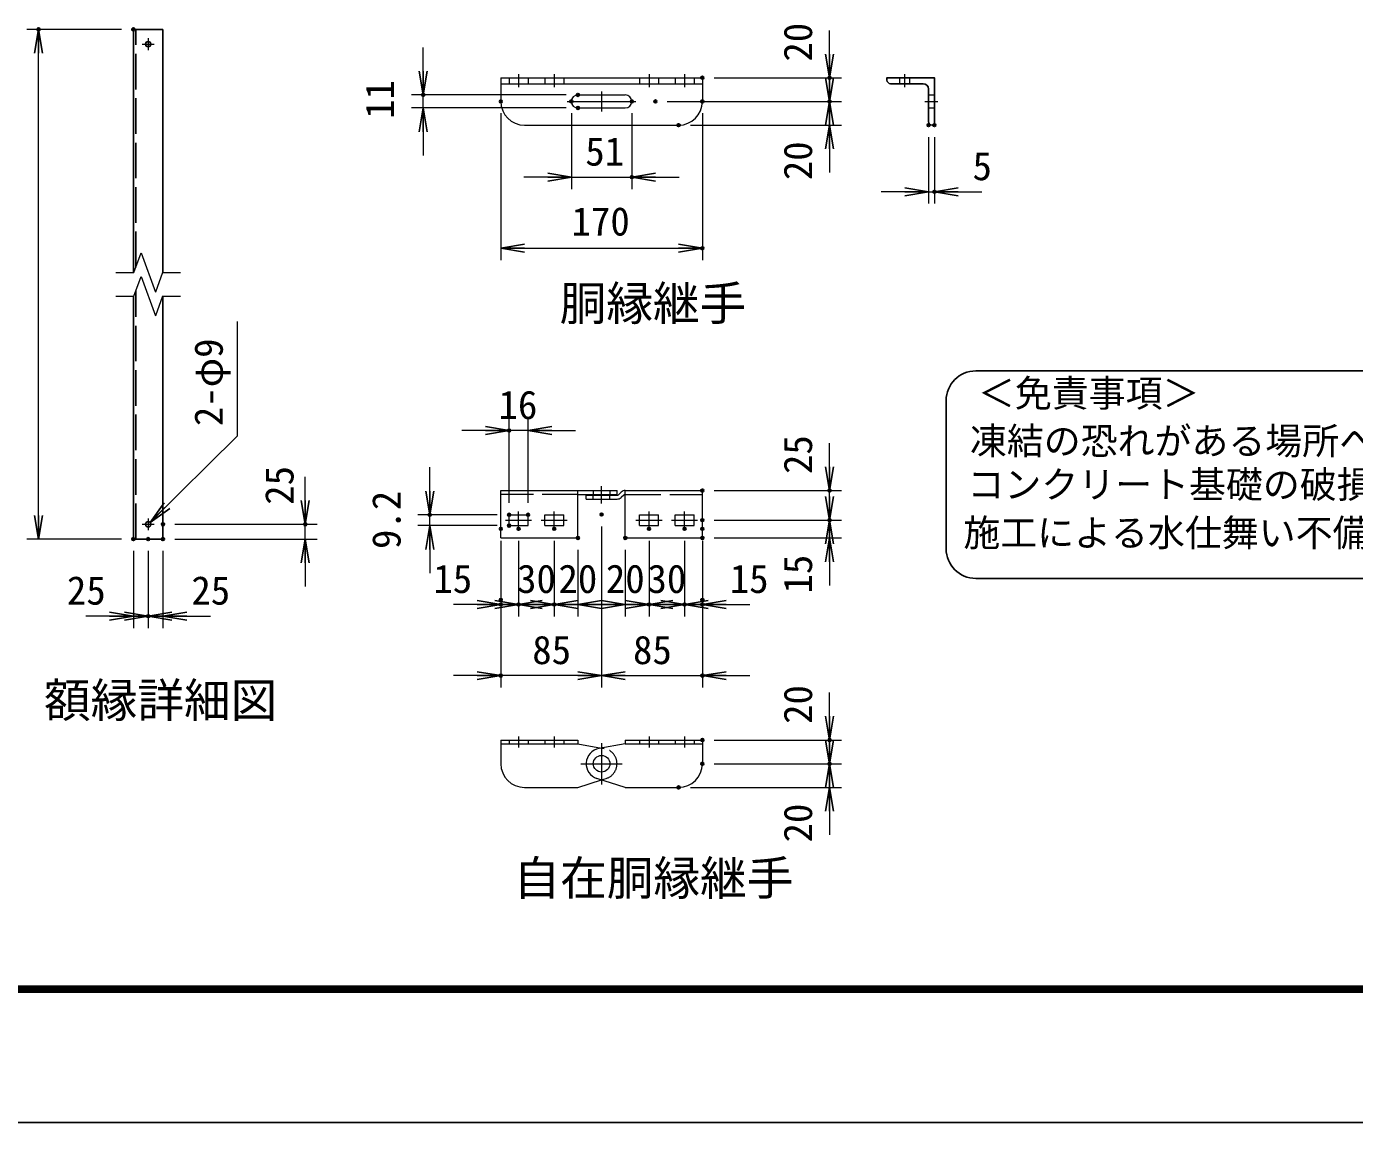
# Model space of a CAD drawing. Units: millimetres, scale not verified, with parts at other scales. Extents: x -4200 to 4200, y -2970 to 2970.
# Drawn here: x -255 to 1985, y -2970 to -1121 of the extents above; entities that cross this region are included whole.
import ezdxf
from ezdxf.enums import TextEntityAlignment as Align

# ---------------------------------------------------------------- set-up
doc = ezdxf.new("R2010")
doc.units = ezdxf.units.MM
doc.header["$LTSCALE"] = 10
doc.header["$PDMODE"] = 32
doc.header["$PDSIZE"] = 5
doc.linetypes.add('DASHED', pattern=[7.5, 6, -1.5])
doc.linetypes.add('USER1', pattern=[50.8, 31.75, -6.35, 6.35, -6.35])
for name, color, linetype, lineweight in [('0-0_D-BMK', 2, 'USER1', 13), ('0-2_D-STR1', 1, 'Continuous', 25), ('0-3_D-STR3', 3, 'Continuous', 13), ('0-5_0', 7, 'Continuous', 25), ('0-6_D-STR-DIM', 7, 'Continuous', 13), ('0-8_D-TTL-TXT', 7, 'Continuous', 25), ('0-9_D-STR-TXT', 7, 'Continuous', 13), ('0-A_D-TTL', 7, 'Continuous', 25)]:
    doc.layers.add(name, color=color, linetype=linetype, lineweight=lineweight)
doc.layers.add('0-7_Defpoints', color=8, linetype='Continuous')
doc.styles.add('ＭＳ ゴシック', font='')
doc.styles.get('ＭＳ ゴシック').set_extended_font_data('MS Gothic')

# ---------------------------------------------------------------- blocks, each defined once
blk = doc.blocks.new('L40x5')
at = {"layer": '0-5_0'}
for p, q in [((-153.11, 166.89), (-153.11, -108.11)), ((-108.11, -153.11), (166.89, -153.11))]:
    blk.add_line(p, q, dxfattribs=at)
blk.add_lwpolyline([(-183.11, 196.89), (-203.11, 196.89), (-203.11, -203.11), (196.89, -203.11), (196.89, -183.11)], dxfattribs=at)
for centre, radius, start, end in [((-183.11, 166.89), 30, 0, 90), ((-108.11, -108.11), 45, 180, 270), ((166.89, -183.11), 30, 0, 90)]:
    blk.add_arc(centre, radius, start, end, dxfattribs=at)
blk = doc.blocks.new('_Open')
at = {"layer": '0-5_0'}
blk.add_line((-10, 1.667), (0, 0), dxfattribs=at)
blk.add_lwpolyline([(-10, -1.667), (0, 0), (-10, 0)], dxfattribs=at)

msp = doc.modelspace()

# ---------------------------------------------------------------- linework, layer by layer
at = {"layer": '0-0_D-BMK'}
for p, q in [((-50.29, -1140.9), (-50.29, -1160.9)), ((-60.29, -1150.9), (-40.29, -1150.9)), ((574.7, -1201.54), (574.7, -1223.54)), ((634.7, -1201.54), (634.7, -1223.54)), ((794.7, -1201.54), (794.7, -1223.54)), ((854.7, -1201.54), (854.7, -1223.54)), ((1226.2, -1223.54), (1226.2, -1201.54)), ((714.7, -1230.54), (714.7, -1264.54)), ((656.82, -1247.54), (772.37, -1247.54)), ((1260.2, -1247.54), (1282.2, -1247.54)), ((714.7, -1925.74), (714.7, -1896.54)), ((574.7, -1968.54), (574.7, -1939.34)), ((634.7, -1968.54), (634.7, -1939.34)), ((794.7, -1968.54), (794.7, -1939.34)), ((854.7, -1968.54), (854.7, -1939.34)), ((-60.29, -1960.9), (-40.29, -1960.9)), ((-50.29, -1950.9), (-50.29, -1970.9)), ((552.7, -1953.94), (596.7, -1953.94)), ((612.7, -1953.94), (656.7, -1953.94)), ((772.7, -1953.94), (816.7, -1953.94)), ((832.7, -1953.94), (876.7, -1953.94)), ((574.7, -2318.85), (574.7, -2337.25)), ((634.7, -2318.85), (634.7, -2337.25)), ((714.7, -2329.93), (714.7, -2399.77)), ((794.7, -2318.85), (794.7, -2337.25)), ((854.7, -2318.85), (854.7, -2337.25)), ((714.7, -2349.85), (714.7, -2379.85)), ((679.78, -2364.85), (749.63, -2364.85)), ((696.7, -2364.85), (732.7, -2364.85))]:
    msp.add_line(p, q, dxfattribs=at)
at = {"layer": '0-2_D-STR1'}
for p, q in [((-75.29, -1535.9), (-75.29, -1125.9)), ((-75.29, -1125.9), (-25.29, -1125.9)), ((-25.29, -1535.9), (-25.29, -1125.9)), ((-75.29, -1985.9), (-75.29, -1575.9)), ((-25.29, -1985.9), (-25.29, -1575.9)), ((-75.29, -1985.9), (-25.29, -1985.9))]:
    msp.add_line(p, q, dxfattribs=at)
at = {"layer": '0-2_D-STR1', "linetype": 'DASHED'}
for p, q in [((-71.29, -1527.13), (-71.29, -1125.9)), ((-71.29, -1985.9), (-71.29, -1567.13))]:
    msp.add_line(p, q, dxfattribs=at)
at = {"layer": '0-2_D-STR1'}
for centre in [(-50.29, -1150.9), (-50.29, -1960.9)]:
    msp.add_circle(centre, 4.5, dxfattribs=at)
at = {"layer": '0-3_D-STR3'}
for p, q in [((544.7, -1207.54), (884.7, -1207.54)), ((544.7, -1207.54), (544.7, -1247.54)), ((884.7, -1207.54), (884.7, -1247.54)), ((544.7, -1217.54), (884.7, -1217.54)), ((674.7, -1236.54), (754.7, -1236.54)), ((674.7, -1258.54), (754.7, -1258.54)), ((584.7, -1287.54), (844.7, -1287.54)), ((544.7, -1903.94), (740.7, -1903.94)), ((544.7, -1983.94), (544.7, -1903.94)), ((674.7, -1983.94), (674.7, -1903.94)), ((740.7, -1910.34), (740.7, -1903.94)), ((754.7, -1903.94), (884.7, -1903.94)), ((754.7, -1983.94), (754.7, -1903.94)), ((884.7, -1983.94), (884.7, -1903.94)), ((674.7, -1910.34), (740.7, -1910.34)), ((688.7, -1918.34), (688.7, -1911.94)), ((688.7, -1911.94), (740.99, -1911.94)), ((688.7, -1918.34), (740.99, -1918.34)), ((747.96, -1906.73), (743.15, -1911.11)), ((752.27, -1911.47), (747.45, -1915.85)), ((558.7, -1944.74), (590.7, -1944.74)), ((558.7, -1963.14), (558.7, -1944.74)), ((590.7, -1963.14), (590.7, -1944.74)), ((618.7, -1944.74), (650.7, -1944.74)), ((618.7, -1963.14), (618.7, -1944.74)), ((650.7, -1963.14), (650.7, -1944.74)), ((778.7, -1944.74), (810.7, -1944.74)), ((778.7, -1963.14), (778.7, -1944.74)), ((810.7, -1963.14), (810.7, -1944.74)), ((838.7, -1944.74), (870.7, -1944.74)), ((838.7, -1963.14), (838.7, -1944.74)), ((870.7, -1963.14), (870.7, -1944.74)), ((558.7, -1963.14), (590.7, -1963.14)), ((618.7, -1963.14), (650.7, -1963.14)), ((778.7, -1963.14), (810.7, -1963.14)), ((838.7, -1963.14), (870.7, -1963.14)), ((544.7, -1983.94), (674.7, -1983.94)), ((754.7, -1983.94), (884.7, -1983.94)), ((544.7, -2324.85), (674.7, -2324.85)), ((544.7, -2324.85), (544.7, -2364.85)), ((674.7, -2324.85), (674.7, -2331.25)), ((754.7, -2324.85), (884.7, -2324.85)), ((754.7, -2324.85), (754.7, -2331.25)), ((884.7, -2324.85), (884.7, -2364.85)), ((544.7, -2331.25), (674.7, -2331.25)), ((674.7, -2331.25), (714.7, -2338.44)), ((754.7, -2331.25), (710.11, -2339.26)), ((754.7, -2331.25), (884.7, -2331.25)), ((674.7, -2404.85), (714.7, -2392.13)), ((754.7, -2404.85), (706.83, -2389.63)), ((584.7, -2404.85), (674.7, -2404.85)), ((754.7, -2404.85), (844.7, -2404.85))]:
    msp.add_line(p, q, dxfattribs=at)
at = {"layer": '0-3_D-STR3', "linetype": 'DASHED'}
for p, q in [((558.7, -1207.54), (558.7, -1217.54)), ((590.7, -1207.54), (590.7, -1217.54)), ((618.7, -1207.54), (618.7, -1217.54)), ((650.7, -1207.54), (650.7, -1217.54)), ((778.7, -1207.54), (778.7, -1217.54)), ((810.7, -1207.54), (810.7, -1217.54)), ((838.7, -1207.54), (838.7, -1217.54)), ((870.7, -1207.54), (870.7, -1217.54)), ((1217.6, -1217.54), (1217.6, -1207.54)), ((1234.8, -1217.54), (1234.8, -1207.54)), ((1266.2, -1236.54), (1276.2, -1236.54)), ((1266.2, -1258.54), (1276.2, -1258.54)), ((700.7, -1903.94), (700.7, -1910.34)), ((728.7, -1903.94), (728.7, -1910.34)), ((674.7, -1910.34), (544.7, -1910.34)), ((700.7, -1918.34), (700.7, -1911.94)), ((728.7, -1918.34), (728.7, -1911.94)), ((754.7, -1910.34), (884.7, -1910.34)), ((558.7, -2324.85), (558.7, -2331.25)), ((590.7, -2324.85), (590.7, -2331.25)), ((618.7, -2324.85), (618.7, -2331.25)), ((650.7, -2324.85), (650.7, -2331.25)), ((778.7, -2324.85), (778.7, -2331.25)), ((810.7, -2324.85), (810.7, -2331.25)), ((838.7, -2324.85), (838.7, -2331.25)), ((870.7, -2324.85), (870.7, -2331.25)), ((714.7, -2338.44), (719.3, -2339.26)), ((714.7, -2392.13), (722.58, -2389.63))]:
    msp.add_line(p, q, dxfattribs=at)
at = {"layer": '0-3_D-STR3'}
msp.add_circle((714.7, -2364.85), 14, dxfattribs=at)
for centre, radius, start, end in [((584.7, -1247.54), 40, 180, 270), ((674.7, -1247.54), 11, 90, 270), ((754.7, -1247.54), 11, 270, 90), ((844.7, -1247.54), 40, 270, 0), ((754.68, -1913.41), 9.47, 89.8278, 135.14925), ((740.99, -1908.74), 3.2, 270, 312.26587), ((740.99, -1908.74), 9.6, 270, 312.26587), ((754.7, -1913.54), 3.2, 90, 139.63546), ((714.7, -2364.85), 26, 100.18177, 252.36255), ((584.7, -2364.85), 40, 180, 270), ((844.7, -2364.85), 40, 270, 0)]:
    msp.add_arc(centre, radius, start, end, dxfattribs=at)
at = {"layer": '0-3_D-STR3', "linetype": 'DASHED'}
msp.add_arc((714.7, -2364.85), 26, 287.63745, 79.81823, dxfattribs=at)
at = {"layer": '0-6_D-STR-DIM'}
for p, q in [((-95.29, -1125.9), (-255.29, -1125.9)), ((1099.27, -1167.54), (1099.27, -1127.54)), ((413.7, -1196.54), (413.7, -1156.54)), ((-235.29, -1945.9), (-235.29, -1165.9)), ((1099.27, -1207.54), (1099.27, -1167.54)), ((904.7, -1207.54), (1119.27, -1207.54)), ((1099.27, -1247.54), (1099.27, -1207.54)), ((654.7, -1236.54), (393.7, -1236.54)), ((413.7, -1258.54), (413.7, -1236.54)), ((825.46, -1247.54), (1119.27, -1247.54)), ((825.46, -1247.54), (1119.27, -1247.54)), ((1099.27, -1287.54), (1099.27, -1247.54)), ((654.7, -1258.54), (393.7, -1258.54)), ((544.7, -1267.54), (544.7, -1515.21)), ((663.7, -1267.54), (663.7, -1395.21)), ((765.7, -1267.54), (765.7, -1395.21)), ((884.7, -1267.54), (884.7, -1515.21)), ((413.7, -1298.54), (413.7, -1338.54)), ((864.7, -1287.54), (1119.27, -1287.54)), ((1099.27, -1287.54), (1099.27, -1327.54)), ((1266.2, -1307.52), (1266.2, -1419.8)), ((1276.2, -1307.52), (1276.2, -1419.8)), ((1099.27, -1327.54), (1099.27, -1367.54)), ((623.7, -1375.21), (583.7, -1375.21)), ((663.7, -1375.21), (765.7, -1375.21)), ((805.7, -1375.21), (845.7, -1375.21)), ((1226.2, -1399.8), (1186.2, -1399.8)), ((1266.2, -1399.8), (1276.2, -1399.8)), ((1316.2, -1399.8), (1356.2, -1399.8)), ((584.7, -1495.21), (844.7, -1495.21)), ((-74.48, -1535.9), (-62.4, -1502.67)), ((-62.4, -1502.67), (-38.19, -1569.13)), ((-104.62, -1535.9), (-74.48, -1535.9)), ((-74.48, -1575.9), (-62.4, -1542.67)), ((-62.4, -1542.67), (-38.19, -1609.13)), ((-26.1, -1535.9), (-38.19, -1569.13)), ((-26.1, -1535.9), (4.07, -1535.9)), ((-104.62, -1575.9), (-74.48, -1575.9)), ((-26.1, -1575.9), (-38.19, -1609.13)), ((-26.1, -1575.9), (4.07, -1575.9)), ((558.7, -1924.74), (558.7, -1782.82)), ((590.7, -1924.74), (590.7, -1782.82)), ((518.7, -1802.82), (478.7, -1802.82)), ((590.7, -1802.82), (558.7, -1802.82)), ((630.7, -1802.82), (670.7, -1802.82)), ((1099.27, -1863.94), (1099.27, -1823.94)), ((214.71, -1920.9), (214.71, -1880.9)), ((424.7, -1904.74), (424.7, -1864.74)), ((1099.27, -1913.94), (1099.27, -1873.94)), ((904.7, -1903.94), (1119.27, -1903.94)), ((1099.27, -1953.94), (1099.27, -1903.94)), ((538.7, -1944.74), (404.7, -1944.74)), ((424.7, -1963.14), (424.7, -1944.74)), ((-5.29, -1960.9), (234.71, -1960.9)), ((214.71, -1985.9), (214.71, -1960.9)), ((538.7, -1963.14), (404.7, -1963.14)), ((714.7, -1964.34), (714.7, -2236.22)), ((714.7, -1964.34), (714.7, -2236.22)), ((904.7, -1953.94), (1119.27, -1953.94)), ((904.7, -1953.94), (1119.27, -1953.94)), ((1099.27, -1983.94), (1099.27, -1953.94)), ((-95.29, -1985.9), (-255.29, -1985.9)), ((-5.29, -1985.9), (234.71, -1985.9)), ((544.7, -1988.54), (544.7, -2116.22)), ((574.7, -1988.54), (574.7, -2116.22)), ((574.7, -1988.54), (574.7, -2116.22)), ((634.7, -1988.54), (634.7, -2116.22)), ((634.7, -1988.54), (634.7, -2116.22)), ((794.7, -1988.54), (794.7, -2116.22)), ((794.7, -1988.54), (794.7, -2116.22)), ((854.7, -1988.54), (854.7, -2116.22)), ((854.7, -1988.54), (854.7, -2116.22)), ((884.7, -1988.54), (884.7, -2116.22)), ((904.7, -1983.94), (1119.27, -1983.94)), ((-75.29, -2005.9), (-75.29, -2135.9)), ((-50.29, -2005.9), (-50.29, -2135.9)), ((-50.29, -2005.9), (-50.29, -2135.9)), ((-25.29, -2005.9), (-25.29, -2135.9)), ((424.7, -2003.14), (424.7, -2043.14)), ((674.7, -2003.94), (674.7, -2116.22)), ((754.7, -2003.94), (754.7, -2116.22)), ((1099.27, -1993.94), (1099.27, -2033.94)), ((214.71, -2025.9), (214.71, -2065.9)), ((1099.27, -2023.94), (1099.27, -2063.94)), ((504.7, -2096.22), (464.7, -2096.22)), ((534.7, -2096.22), (494.7, -2096.22)), ((574.7, -2096.22), (544.7, -2096.22)), ((594.7, -2096.22), (554.7, -2096.22)), ((634.7, -2096.22), (574.7, -2096.22)), ((614.7, -2096.22), (654.7, -2096.22)), ((674.7, -2096.22), (634.7, -2096.22)), ((714.7, -2096.22), (674.7, -2096.22)), ((674.7, -2096.22), (714.7, -2096.22)), ((754.7, -2096.22), (714.7, -2096.22)), ((714.7, -2096.22), (754.7, -2096.22)), ((754.7, -2096.22), (794.7, -2096.22)), ((814.7, -2096.22), (774.7, -2096.22)), ((794.7, -2096.22), (854.7, -2096.22)), ((834.7, -2096.22), (874.7, -2096.22)), ((854.7, -2096.22), (884.7, -2096.22)), ((894.7, -2096.22), (934.7, -2096.22)), ((924.7, -2096.22), (964.7, -2096.22)), ((-115.29, -2115.9), (-155.29, -2115.9)), ((-90.29, -2115.9), (-130.29, -2115.9)), ((-75.29, -2115.9), (-50.29, -2115.9)), ((-25.29, -2115.9), (-50.29, -2115.9)), ((-10.29, -2115.9), (29.71, -2115.9)), ((14.71, -2115.9), (54.71, -2115.9)), ((544.7, -2108.54), (544.7, -2236.22)), ((884.7, -2108.54), (884.7, -2236.22)), ((504.7, -2216.22), (464.7, -2216.22)), ((714.7, -2216.22), (544.7, -2216.22)), ((674.7, -2216.22), (634.7, -2216.22)), ((714.7, -2216.22), (884.7, -2216.22)), ((754.7, -2216.22), (794.7, -2216.22)), ((924.7, -2216.22), (964.7, -2216.22)), ((1099.27, -2284.85), (1099.27, -2244.85)), ((1099.27, -2324.85), (1099.27, -2284.85)), ((904.7, -2324.85), (1119.27, -2324.85)), ((1099.27, -2364.85), (1099.27, -2324.85)), ((904.7, -2364.85), (1119.27, -2364.85)), ((904.7, -2364.85), (1119.27, -2364.85)), ((1099.27, -2404.85), (1099.27, -2364.85)), ((864.7, -2404.85), (1119.27, -2404.85)), ((1099.27, -2404.85), (1099.27, -2444.85)), ((1099.27, -2444.85), (1099.27, -2484.85))]:
    msp.add_line(p, q, dxfattribs=at)
at = {"layer": '0-7_Defpoints'}
for p in [(-235.29, -1125.9), (-75.29, -1125.9), (884.7, -1207.54), (1099.27, -1207.54), (413.7, -1236.54), (544.7, -1247.54), (663.7, -1247.54), (674.7, -1236.54), (765.7, -1247.54), (805.46, -1247.54), (884.7, -1247.54), (1099.27, -1247.54), (674.7, -1258.54), (844.7, -1287.54), (1266.2, -1287.52), (1276.2, -1287.52), (765.7, -1375.21), (1276.2, -1399.8), (884.7, -1495.21), (558.7, -1802.82), (884.7, -1903.94), (1099.27, -1903.94), (424.7, -1944.74), (558.7, -1944.74), (558.7, -1944.74), (590.7, -1944.74), (714.7, -1944.34), (-25.29, -1960.9), (214.71, -1960.9), (544.7, -1968.54), (558.7, -1963.14), (574.7, -1968.54), (634.7, -1968.54), (794.7, -1968.54), (854.7, -1968.54), (884.7, -1953.94), (884.7, -1968.54), (1099.27, -1953.94), (-75.29, -1985.9), (-75.29, -1985.9), (-50.29, -1985.9), (-25.29, -1985.9), (-25.29, -1985.9), (674.7, -1983.94), (754.7, -1983.94), (884.7, -1983.94), (544.7, -2088.54), (544.7, -2096.22), (574.7, -2096.22), (634.7, -2096.22), (794.7, -2096.22), (854.7, -2096.22), (884.7, -2088.54), (884.7, -2096.22), (-50.29, -2115.9), (544.7, -2216.22), (884.7, -2216.22), (884.7, -2324.85), (1099.27, -2324.85), (884.7, -2364.85), (1099.27, -2364.85), (844.7, -2404.85)]:
    msp.add_point(p, dxfattribs=at)
at = {"layer": '0-8_D-TTL-TXT', "color": 2}
for p, q in [((3791.46, -1702.1), (1345.91, -1702.1)), ((1295.91, -1752.1), (1295.91, -2002.1)), ((1345.91, -2052.1), (3791.46, -2052.1))]:
    msp.add_line(p, q, dxfattribs=at)
for centre, start, end in [((1345.91, -1752.1), 90, 180), ((1345.91, -2002.1), 180, 270)]:
    msp.add_arc(centre, 50, start, end, dxfattribs=at)
at = {"layer": '0-9_D-STR-TXT'}
msp.add_lwpolyline([(99.9, -1618.94), (99.9, -1812.15), (-45.67, -1956.33)], dxfattribs=at)
at = {"layer": '0-A_D-TTL', "color": 2}
msp.add_lwpolyline([(-4200, 2970), (4200, 2970), (4200, -2970), (-4200, -2970)], close=True, dxfattribs=at)
at = {"layer": '0-A_D-TTL'}
for points in [[(-3930, 2750), (3930, 2750), (3930, -2750), (-3930, -2750)], [(-3927.5, 2747.5), (3927.5, 2747.5), (3927.5, -2747.5), (-3927.5, -2747.5)], [(-3925, 2745), (3925, 2745), (3925, -2745), (-3925, -2745)], [(-3922.5, 2742.5), (3922.5, 2742.5), (3922.5, -2742.5), (-3922.5, -2742.5)], [(-3920, 2740), (3920, 2740), (3920, -2740), (-3920, -2740)]]:
    msp.add_lwpolyline(points, close=True, dxfattribs=at)

# ---------------------------------------------------------------- block references
at = {"layer": '0-3_D-STR3', "xscale": 0.2, "yscale": 0.2, "rotation": 180}
msp.add_blockref('L40x5', (1235.58, -1248.16), dxfattribs=at)
at = {"layer": '0-6_D-STR-DIM', "xscale": 4, "yscale": 4}
for p, rotation in [((-235.29, -1125.9), 90), ((1099.27, -1207.54), 270), ((413.7, -1236.54), 270), ((1099.27, -1247.54), 270), ((1099.27, -1247.54), 90), ((413.7, -1258.54), 90), ((1099.27, -1287.54), 90), ((765.7, -1375.21), 180), ((1276.2, -1399.8), 180), ((544.7, -1495.21), 180), ((590.7, -1802.82), 180), ((1099.27, -1903.94), 270), ((214.71, -1960.9), 270), ((424.7, -1944.74), 270), ((1099.27, -1953.94), 270), ((-235.29, -1985.9), 270), ((424.7, -1963.14), 90), ((1099.27, -1953.94), 90), ((214.71, -1985.9), 90), ((1099.27, -1983.94), 90), ((574.7, -2096.22), 180), ((634.7, -2096.22), 180), ((674.7, -2096.22), 180), ((794.7, -2096.22), 180), ((854.7, -2096.22), 180), ((884.7, -2096.22), 180), ((-50.29, -2115.9), 180), ((-25.29, -2115.9), 180), ((714.7, -2216.22), 180), ((884.7, -2216.22), 180), ((1099.27, -2324.85), 270), ((1099.27, -2364.85), 270), ((1099.27, -2364.85), 90), ((1099.27, -2404.85), 90)]:
    msp.add_blockref('_Open', p, dxfattribs=dict(at, rotation=rotation))
for p in [(663.7, -1375.21), (1266.2, -1399.8), (884.7, -1495.21), (558.7, -1802.82), (544.7, -2096.22), (574.7, -2096.22), (634.7, -2096.22), (754.7, -2096.22), (794.7, -2096.22), (854.7, -2096.22), (-75.29, -2115.9), (-50.29, -2115.9), (544.7, -2216.22), (714.7, -2216.22)]:
    msp.add_blockref('_Open', p, dxfattribs=at)
at = {"layer": '0-9_D-STR-TXT', "xscale": 4, "yscale": 4, "rotation": 224.72383}
msp.add_blockref('_Open', (-47.09, -1957.74), dxfattribs=at)

# ---------------------------------------------------------------- texts
at = {"layer": '0-6_D-STR-DIM', "style": 'ＭＳ ゴシック'}
for s, p in [('20', (1084.25, -1180.29)), ('11', (378.96, -1276.87)), ('20', (1084.25, -1380.29)), ('25', (1084.25, -1876.04)), ('25', (209.38, -1928)), ('9.2', (389.96, -2002.54)), ('15', (1084.25, -2077.69)), ('20', (1084.25, -2297.6)), ('20', (1084.25, -2497.6))]:
    msp.add_text(s, height=48.09, rotation=90, dxfattribs=at).set_placement(p, align=Align.BOTTOM_LEFT)
for s, p in [('51', (687.15, -1370.2)), ('5', (1340.48, -1394.78)), ('170', (664.05, -1488.2)), ('16', (540.83, -1797.81)), ('15', (430.95, -2091.2)), ('30', (572.08, -2091.2)), ('20', (641.95, -2091.2)), ('20', (721.95, -2091.2)), ('30', (792.08, -2091.2)), ('15', (930.95, -2091.2)), ('25', (-187.39, -2110.84)), ('25', (22.61, -2110.84)), ('85', (597.73, -2211.2)), ('85', (767.73, -2211.2))]:
    msp.add_text(s, height=48.09, dxfattribs=at).set_placement(p, align=Align.BOTTOM_LEFT)
at = {"layer": '0-8_D-TTL-TXT', "style": 'ＭＳ ゴシック'}
for s, height, p in [('胴縁継手', 57.7, (644, -1634.21)), ('＜免責事項＞ \u3000\u3000', 45.67, (1349.62, -1776.28)), ('凍結の恐れがある場所への設置は、内部に溜まった雨水等の凍結融解により支柱の破損や', 45.67, (1336.09, -1856.78)), ('コンクリート基礎の破損の恐れがありますので施工時、水仕舞いを行ってください。', 45.67, (1331.98, -1930.2)), ('施工による水仕舞い不備で起こる支柱・基礎の破損について当社は責任を負いかねます。 ', 45.67, (1324.99, -2011.69)), ('額縁詳細図', 57.7, (-226.01, -2303.85)), ('自在胴縁継手', 57.7, (566.03, -2603.85))]:
    msp.add_text(s, height=height, dxfattribs=at).set_placement(p, align=Align.BOTTOM_LEFT)
at = {"layer": '0-9_D-STR-TXT', "style": 'ＭＳ ゴシック'}
msp.add_text('2-φ9', height=48.09, rotation=90, dxfattribs=at).set_placement((90.03, -1795.24), align=Align.BOTTOM_LEFT)

doc.saveas('drawing.dxf')
